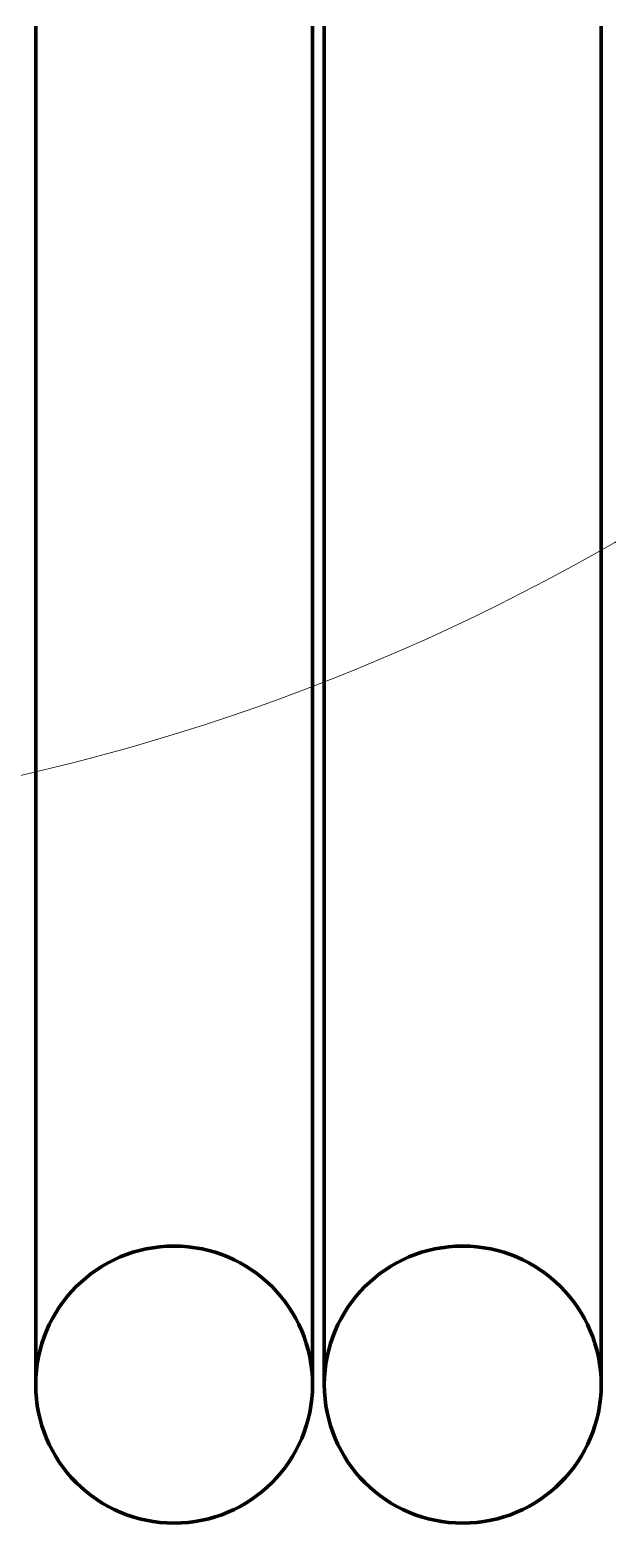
# Model space of a CAD drawing. Header units: millimetres. Extents: x 0 to 2382, y 0 to 420.
# Drawn here: x 267.76 to 272.66, y 214.5 to 227.17 of the extents above; entities that cross this region are included whole.
import ezdxf

# ---------------------------------------------------------------- set-up
doc = ezdxf.new("R2010")
doc.units = ezdxf.units.MM
doc.linetypes.add('IRAM-E-TRAZOS', pattern=[5, 4, -1])
for name, color, linetype, lineweight in [('01-VISIBLE', 7, 'CONTINUOUS', 70), ('02-OCULTA', 4, 'IRAM-E-TRAZOS', 35), ('08-FINA', 5, 'CONTINUOUS', 18)]:
    doc.layers.add(name, color=color, linetype=linetype, lineweight=lineweight)

msp = doc.modelspace()

# ---------------------------------------------------------------- linework, layer by layer
at = {"layer": '01-VISIBLE'}
for points in [[(267.812, 227.197), (267.812, 227.147), (267.812, 227.096), (267.812, 227.046), (267.812, 226.996), (267.812, 226.946), (267.812, 226.896), (267.812, 226.846), (267.812, 226.796), (267.812, 226.746), (267.812, 226.696), (267.812, 226.646), (267.812, 226.595), (267.812, 226.545), (267.812, 226.495), (267.812, 226.445), (267.812, 226.395), (267.812, 226.345), (267.812, 226.295), (267.812, 226.245), (267.812, 226.195), (267.812, 226.145), (267.812, 226.095), (267.812, 226.044), (267.812, 225.994), (267.812, 225.944), (267.812, 225.894), (267.812, 225.844), (267.812, 225.794), (267.812, 225.744), (267.812, 225.694), (267.812, 225.644), (267.812, 225.594), (267.812, 225.544), (267.812, 225.493), (267.812, 225.443), (267.812, 225.393), (267.812, 225.343), (267.812, 225.293), (267.812, 225.243), (267.812, 225.193), (267.812, 225.143), (267.812, 225.093), (267.812, 225.043), (267.812, 224.992), (267.812, 224.942), (267.812, 224.892), (267.812, 224.842), (267.812, 224.792), (267.812, 224.742), (267.812, 224.692), (267.812, 224.642), (267.812, 224.592), (267.812, 224.542), (267.812, 224.492), (267.812, 224.441), (267.812, 224.391), (267.812, 224.341), (267.812, 224.291), (267.812, 224.241), (267.812, 224.191), (267.812, 224.141), (267.812, 224.091), (267.812, 224.041), (267.812, 223.991), (267.812, 223.941), (267.812, 223.89), (267.812, 223.84), (267.812, 223.79), (267.812, 223.74), (267.812, 223.69), (267.812, 223.64), (267.812, 223.59), (267.812, 223.54), (267.812, 223.49), (267.812, 223.44), (267.812, 223.389), (267.812, 223.339), (267.812, 223.289), (267.812, 223.239), (267.812, 223.189), (267.812, 223.139), (267.812, 223.089), (267.812, 223.039), (267.812, 222.989), (267.812, 222.939), (267.812, 222.889), (267.812, 222.838), (267.812, 222.788), (267.812, 222.738), (267.812, 222.688), (267.812, 222.638), (267.812, 222.588), (267.812, 222.538), (267.812, 222.488), (267.812, 222.438), (267.812, 222.388), (267.812, 222.337), (267.812, 222.287), (267.812, 222.237), (267.812, 222.187), (267.812, 222.137), (267.812, 222.087), (267.812, 222.037), (267.812, 221.987), (267.812, 221.937), (267.812, 221.887), (267.812, 221.837), (267.812, 221.786), (267.812, 221.736), (267.812, 221.686), (267.812, 221.636), (267.812, 221.586), (267.812, 221.536), (267.812, 221.486), (267.812, 221.436), (267.812, 221.386), (267.812, 221.336), (267.812, 221.286), (267.812, 221.235), (267.812, 221.185), (267.812, 221.135), (267.812, 221.085), (267.812, 221.035), (267.812, 220.985), (267.812, 220.935), (267.812, 220.885), (267.812, 220.835), (267.812, 220.785), (267.812, 220.734), (267.812, 220.684), (267.812, 220.634), (267.812, 220.584), (267.812, 220.534), (267.812, 220.484), (267.812, 220.434), (267.812, 220.384), (267.812, 220.334), (267.812, 220.284), (267.812, 220.234), (267.812, 220.183), (267.812, 220.133), (267.812, 220.083), (267.812, 220.033), (267.812, 219.983), (267.812, 219.933), (267.812, 219.883), (267.812, 219.833), (267.812, 219.783), (267.812, 219.733), (267.812, 219.683), (267.812, 219.632), (267.812, 219.582), (267.812, 219.532), (267.812, 219.482), (267.812, 219.432), (267.812, 219.382), (267.812, 219.332), (267.812, 219.282), (267.812, 219.232), (267.812, 219.182), (267.812, 219.131), (267.812, 219.081), (267.812, 219.031), (267.812, 218.981), (267.812, 218.931), (267.812, 218.881), (267.812, 218.831), (267.812, 218.781), (267.812, 218.731), (267.812, 218.681), (267.812, 218.631), (267.812, 218.58), (267.812, 218.53), (267.812, 218.48), (267.812, 218.43), (267.812, 218.38), (267.812, 218.33), (267.812, 218.28), (267.812, 218.23), (267.812, 218.18), (267.812, 218.13), (267.812, 218.08), (267.812, 218.029), (267.812, 217.979), (267.812, 217.929), (267.812, 217.879), (267.812, 217.829), (267.812, 217.779), (267.812, 217.729), (267.812, 217.679), (267.812, 217.629), (267.812, 217.579), (267.812, 217.528), (267.812, 217.478), (267.812, 217.428), (267.812, 217.378), (267.812, 217.328), (267.812, 217.278), (267.812, 217.228), (267.812, 217.178), (267.812, 217.128), (267.812, 217.078), (267.812, 217.028), (267.812, 216.977), (267.812, 216.927), (267.812, 216.877), (267.812, 216.827), (267.812, 216.777), (267.812, 216.727), (267.812, 216.677), (267.812, 216.627), (267.812, 216.577), (267.812, 216.527), (267.812, 216.477), (267.812, 216.426), (267.812, 216.376), (267.812, 216.326), (267.812, 216.276), (267.812, 216.226), (267.812, 216.176), (267.812, 216.126), (267.812, 216.076), (267.812, 216.026), (267.812, 215.976), (267.812, 215.925), (267.812, 215.875), (267.812, 215.825), (267.812, 215.775), (267.812, 215.725), (267.812, 215.675)], [(270.162, 227.197), (270.162, 227.147), (270.162, 227.096), (270.162, 227.046), (270.162, 226.996), (270.162, 226.946), (270.162, 226.896), (270.162, 226.846), (270.162, 226.796), (270.162, 226.746), (270.162, 226.696), (270.162, 226.646), (270.162, 226.595), (270.162, 226.545), (270.162, 226.495), (270.162, 226.445), (270.162, 226.395), (270.162, 226.345), (270.162, 226.295), (270.162, 226.245), (270.162, 226.195), (270.162, 226.145), (270.162, 226.095), (270.162, 226.044), (270.162, 225.994), (270.162, 225.944), (270.162, 225.894), (270.162, 225.844), (270.162, 225.794), (270.162, 225.744), (270.162, 225.694), (270.162, 225.644), (270.162, 225.594), (270.162, 225.544), (270.162, 225.493), (270.162, 225.443), (270.162, 225.393), (270.162, 225.343), (270.162, 225.293), (270.162, 225.243), (270.162, 225.193), (270.162, 225.143), (270.162, 225.093), (270.162, 225.043), (270.162, 224.992), (270.162, 224.942), (270.162, 224.892), (270.162, 224.842), (270.162, 224.792), (270.162, 224.742), (270.162, 224.692), (270.162, 224.642), (270.162, 224.592), (270.162, 224.542), (270.162, 224.492), (270.162, 224.441), (270.162, 224.391), (270.162, 224.341), (270.162, 224.291), (270.162, 224.241), (270.162, 224.191), (270.162, 224.141), (270.162, 224.091), (270.162, 224.041), (270.162, 223.991), (270.162, 223.941), (270.162, 223.89), (270.162, 223.84), (270.162, 223.79), (270.162, 223.74), (270.162, 223.69), (270.162, 223.64), (270.162, 223.59), (270.162, 223.54), (270.162, 223.49), (270.162, 223.44), (270.162, 223.389), (270.162, 223.339), (270.162, 223.289), (270.162, 223.239), (270.162, 223.189), (270.162, 223.139), (270.162, 223.089), (270.162, 223.039), (270.162, 222.989), (270.162, 222.939), (270.162, 222.889), (270.162, 222.838), (270.162, 222.788), (270.162, 222.738), (270.162, 222.688), (270.162, 222.638), (270.162, 222.588), (270.162, 222.538), (270.162, 222.488), (270.162, 222.438), (270.162, 222.388), (270.162, 222.337), (270.162, 222.287), (270.162, 222.237), (270.162, 222.187), (270.162, 222.137), (270.162, 222.087), (270.162, 222.037), (270.162, 221.987), (270.162, 221.937), (270.162, 221.887), (270.162, 221.837), (270.162, 221.786), (270.162, 221.736), (270.162, 221.686), (270.162, 221.636), (270.162, 221.586), (270.162, 221.536), (270.162, 221.486), (270.162, 221.436), (270.162, 221.386), (270.162, 221.336), (270.162, 221.286), (270.162, 221.235), (270.162, 221.185), (270.162, 221.135), (270.162, 221.085), (270.162, 221.035), (270.162, 220.985), (270.162, 220.935), (270.162, 220.885), (270.162, 220.835), (270.162, 220.785), (270.162, 220.734), (270.162, 220.684), (270.162, 220.634), (270.162, 220.584), (270.162, 220.534), (270.162, 220.484), (270.162, 220.434), (270.162, 220.384), (270.162, 220.334), (270.162, 220.284), (270.162, 220.234), (270.162, 220.183), (270.162, 220.133), (270.162, 220.083), (270.162, 220.033), (270.162, 219.983), (270.162, 219.933), (270.162, 219.883), (270.162, 219.833), (270.162, 219.783), (270.162, 219.733), (270.162, 219.683), (270.162, 219.632), (270.162, 219.582), (270.162, 219.532), (270.162, 219.482), (270.162, 219.432), (270.162, 219.382), (270.162, 219.332), (270.162, 219.282), (270.162, 219.232), (270.162, 219.182), (270.162, 219.131), (270.162, 219.081), (270.162, 219.031), (270.162, 218.981), (270.162, 218.931), (270.162, 218.881), (270.162, 218.831), (270.162, 218.781), (270.162, 218.731), (270.162, 218.681), (270.162, 218.631), (270.162, 218.58), (270.162, 218.53), (270.162, 218.48), (270.162, 218.43), (270.162, 218.38), (270.162, 218.33), (270.162, 218.28), (270.162, 218.23), (270.162, 218.18), (270.162, 218.13), (270.162, 218.08), (270.162, 218.029), (270.162, 217.979), (270.162, 217.929), (270.162, 217.879), (270.162, 217.829), (270.162, 217.779), (270.162, 217.729), (270.162, 217.679), (270.162, 217.629), (270.162, 217.579), (270.162, 217.528), (270.162, 217.478), (270.162, 217.428), (270.162, 217.378), (270.162, 217.328), (270.162, 217.278), (270.162, 217.228), (270.162, 217.178), (270.162, 217.128), (270.162, 217.078), (270.162, 217.028), (270.162, 216.977), (270.162, 216.927), (270.162, 216.877), (270.162, 216.827), (270.162, 216.777), (270.162, 216.727), (270.162, 216.677), (270.162, 216.627), (270.162, 216.577), (270.162, 216.527), (270.162, 216.477), (270.162, 216.426), (270.162, 216.376), (270.162, 216.326), (270.162, 216.276), (270.162, 216.226), (270.162, 216.176), (270.162, 216.126), (270.162, 216.076), (270.162, 216.026), (270.162, 215.976), (270.162, 215.925), (270.162, 215.875), (270.162, 215.825), (270.162, 215.775), (270.162, 215.725), (270.162, 215.675)], [(270.262, 227.197), (270.262, 227.147), (270.262, 227.096), (270.262, 227.046), (270.262, 226.996), (270.262, 226.946), (270.262, 226.896), (270.262, 226.846), (270.262, 226.796), (270.262, 226.746), (270.262, 226.696), (270.262, 226.646), (270.262, 226.595), (270.262, 226.545), (270.262, 226.495), (270.262, 226.445), (270.262, 226.395), (270.262, 226.345), (270.262, 226.295), (270.262, 226.245), (270.262, 226.195), (270.262, 226.145), (270.262, 226.095), (270.262, 226.044), (270.262, 225.994), (270.262, 225.944), (270.262, 225.894), (270.262, 225.844), (270.262, 225.794), (270.262, 225.744), (270.262, 225.694), (270.262, 225.644), (270.262, 225.594), (270.262, 225.544), (270.262, 225.493), (270.262, 225.443), (270.262, 225.393), (270.262, 225.343), (270.262, 225.293), (270.262, 225.243), (270.262, 225.193), (270.262, 225.143), (270.262, 225.093), (270.262, 225.043), (270.262, 224.992), (270.262, 224.942), (270.262, 224.892), (270.262, 224.842), (270.262, 224.792), (270.262, 224.742), (270.262, 224.692), (270.262, 224.642), (270.262, 224.592), (270.262, 224.542), (270.262, 224.492), (270.262, 224.441), (270.262, 224.391), (270.262, 224.341), (270.262, 224.291), (270.262, 224.241), (270.262, 224.191), (270.262, 224.141), (270.262, 224.091), (270.262, 224.041), (270.262, 223.991), (270.262, 223.941), (270.262, 223.89), (270.262, 223.84), (270.262, 223.79), (270.262, 223.74), (270.262, 223.69), (270.262, 223.64), (270.262, 223.59), (270.262, 223.54), (270.262, 223.49), (270.262, 223.44), (270.262, 223.389), (270.262, 223.339), (270.262, 223.289), (270.262, 223.239), (270.262, 223.189), (270.262, 223.139), (270.262, 223.089), (270.262, 223.039), (270.262, 222.989), (270.262, 222.939), (270.262, 222.889), (270.262, 222.838), (270.262, 222.788), (270.262, 222.738), (270.262, 222.688), (270.262, 222.638), (270.262, 222.588), (270.262, 222.538), (270.262, 222.488), (270.262, 222.438), (270.262, 222.388), (270.262, 222.337), (270.262, 222.287), (270.262, 222.237), (270.262, 222.187), (270.262, 222.137), (270.262, 222.087), (270.262, 222.037), (270.262, 221.987), (270.262, 221.937), (270.262, 221.887), (270.262, 221.837), (270.262, 221.786), (270.262, 221.736), (270.262, 221.686), (270.262, 221.636), (270.262, 221.586), (270.262, 221.536), (270.262, 221.486), (270.262, 221.436), (270.262, 221.386), (270.262, 221.336), (270.262, 221.286), (270.262, 221.235), (270.262, 221.185), (270.262, 221.135), (270.262, 221.085), (270.262, 221.035), (270.262, 220.985), (270.262, 220.935), (270.262, 220.885), (270.262, 220.835), (270.262, 220.785), (270.262, 220.734), (270.262, 220.684), (270.262, 220.634), (270.262, 220.584), (270.262, 220.534), (270.262, 220.484), (270.262, 220.434), (270.262, 220.384), (270.262, 220.334), (270.262, 220.284), (270.262, 220.234), (270.262, 220.183), (270.262, 220.133), (270.262, 220.083), (270.262, 220.033), (270.262, 219.983), (270.262, 219.933), (270.262, 219.883), (270.262, 219.833), (270.262, 219.783), (270.262, 219.733), (270.262, 219.683), (270.262, 219.632), (270.262, 219.582), (270.262, 219.532), (270.262, 219.482), (270.262, 219.432), (270.262, 219.382), (270.262, 219.332), (270.262, 219.282), (270.262, 219.232), (270.262, 219.182), (270.262, 219.131), (270.262, 219.081), (270.262, 219.031), (270.262, 218.981), (270.262, 218.931), (270.262, 218.881), (270.262, 218.831), (270.262, 218.781), (270.262, 218.731), (270.262, 218.681), (270.262, 218.631), (270.262, 218.58), (270.262, 218.53), (270.262, 218.48), (270.262, 218.43), (270.262, 218.38), (270.262, 218.33), (270.262, 218.28), (270.262, 218.23), (270.262, 218.18), (270.262, 218.13), (270.262, 218.08), (270.262, 218.029), (270.262, 217.979), (270.262, 217.929), (270.262, 217.879), (270.262, 217.829), (270.262, 217.779), (270.262, 217.729), (270.262, 217.679), (270.262, 217.629), (270.262, 217.579), (270.262, 217.528), (270.262, 217.478), (270.262, 217.428), (270.262, 217.378), (270.262, 217.328), (270.262, 217.278), (270.262, 217.228), (270.262, 217.178), (270.262, 217.128), (270.262, 217.078), (270.262, 217.028), (270.262, 216.977), (270.262, 216.927), (270.262, 216.877), (270.262, 216.827), (270.262, 216.777), (270.262, 216.727), (270.262, 216.677), (270.262, 216.627), (270.262, 216.577), (270.262, 216.527), (270.262, 216.477), (270.262, 216.426), (270.262, 216.376), (270.262, 216.326), (270.262, 216.276), (270.262, 216.226), (270.262, 216.176), (270.262, 216.126), (270.262, 216.076), (270.262, 216.026), (270.262, 215.976), (270.262, 215.925), (270.262, 215.875), (270.262, 215.825), (270.262, 215.775), (270.262, 215.725), (270.262, 215.675)], [(272.612, 227.197), (272.612, 227.147), (272.612, 227.096), (272.612, 227.046), (272.612, 226.996), (272.612, 226.946), (272.612, 226.896), (272.612, 226.846), (272.612, 226.796), (272.612, 226.746), (272.612, 226.696), (272.612, 226.646), (272.612, 226.595), (272.612, 226.545), (272.612, 226.495), (272.612, 226.445), (272.612, 226.395), (272.612, 226.345), (272.612, 226.295), (272.612, 226.245), (272.612, 226.195), (272.612, 226.145), (272.612, 226.095), (272.612, 226.044), (272.612, 225.994), (272.612, 225.944), (272.612, 225.894), (272.612, 225.844), (272.612, 225.794), (272.612, 225.744), (272.612, 225.694), (272.612, 225.644), (272.612, 225.594), (272.612, 225.544), (272.612, 225.493), (272.612, 225.443), (272.612, 225.393), (272.612, 225.343), (272.612, 225.293), (272.612, 225.243), (272.612, 225.193), (272.612, 225.143), (272.612, 225.093), (272.612, 225.043), (272.612, 224.992), (272.612, 224.942), (272.612, 224.892), (272.612, 224.842), (272.612, 224.792), (272.612, 224.742), (272.612, 224.692), (272.612, 224.642), (272.612, 224.592), (272.612, 224.542), (272.612, 224.492), (272.612, 224.441), (272.612, 224.391), (272.612, 224.341), (272.612, 224.291), (272.612, 224.241), (272.612, 224.191), (272.612, 224.141), (272.612, 224.091), (272.612, 224.041), (272.612, 223.991), (272.612, 223.941), (272.612, 223.89), (272.612, 223.84), (272.612, 223.79), (272.612, 223.74), (272.612, 223.69), (272.612, 223.64), (272.612, 223.59), (272.612, 223.54), (272.612, 223.49), (272.612, 223.44), (272.612, 223.389), (272.612, 223.339), (272.612, 223.289), (272.612, 223.239), (272.612, 223.189), (272.612, 223.139), (272.612, 223.089), (272.612, 223.039), (272.612, 222.989), (272.612, 222.939), (272.612, 222.889), (272.612, 222.838), (272.612, 222.788), (272.612, 222.738), (272.612, 222.688), (272.612, 222.638), (272.612, 222.588), (272.612, 222.538), (272.612, 222.488), (272.612, 222.438), (272.612, 222.388), (272.612, 222.337), (272.612, 222.287), (272.612, 222.237), (272.612, 222.187), (272.612, 222.137), (272.612, 222.087), (272.612, 222.037), (272.612, 221.987), (272.612, 221.937), (272.612, 221.887), (272.612, 221.837), (272.612, 221.786), (272.612, 221.736), (272.612, 221.686), (272.612, 221.636), (272.612, 221.586), (272.612, 221.536), (272.612, 221.486), (272.612, 221.436), (272.612, 221.386), (272.612, 221.336), (272.612, 221.286), (272.612, 221.235), (272.612, 221.185), (272.612, 221.135), (272.612, 221.085), (272.612, 221.035), (272.612, 220.985), (272.612, 220.935), (272.612, 220.885), (272.612, 220.835), (272.612, 220.785), (272.612, 220.734), (272.612, 220.684), (272.612, 220.634), (272.612, 220.584), (272.612, 220.534), (272.612, 220.484), (272.612, 220.434), (272.612, 220.384), (272.612, 220.334), (272.612, 220.284), (272.612, 220.234), (272.612, 220.183), (272.612, 220.133), (272.612, 220.083), (272.612, 220.033), (272.612, 219.983), (272.612, 219.933), (272.612, 219.883), (272.612, 219.833), (272.612, 219.783), (272.612, 219.733), (272.612, 219.683), (272.612, 219.632), (272.612, 219.582), (272.612, 219.532), (272.612, 219.482), (272.612, 219.432), (272.612, 219.382), (272.612, 219.332), (272.612, 219.282), (272.612, 219.232), (272.612, 219.182), (272.612, 219.131), (272.612, 219.081), (272.612, 219.031), (272.612, 218.981), (272.612, 218.931), (272.612, 218.881), (272.612, 218.831), (272.612, 218.781), (272.612, 218.731), (272.612, 218.681), (272.612, 218.631), (272.612, 218.58), (272.612, 218.53), (272.612, 218.48), (272.612, 218.43), (272.612, 218.38), (272.612, 218.33), (272.612, 218.28), (272.612, 218.23), (272.612, 218.18), (272.612, 218.13), (272.612, 218.08), (272.612, 218.029), (272.612, 217.979), (272.612, 217.929), (272.612, 217.879), (272.612, 217.829), (272.612, 217.779), (272.612, 217.729), (272.612, 217.679), (272.612, 217.629), (272.612, 217.579), (272.612, 217.528), (272.612, 217.478), (272.612, 217.428), (272.612, 217.378), (272.612, 217.328), (272.612, 217.278), (272.612, 217.228), (272.612, 217.178), (272.612, 217.128), (272.612, 217.078), (272.612, 217.028), (272.612, 216.977), (272.612, 216.927), (272.612, 216.877), (272.612, 216.827), (272.612, 216.777), (272.612, 216.727), (272.612, 216.677), (272.612, 216.627), (272.612, 216.577), (272.612, 216.527), (272.612, 216.477), (272.612, 216.426), (272.612, 216.376), (272.612, 216.326), (272.612, 216.276), (272.612, 216.226), (272.612, 216.176), (272.612, 216.126), (272.612, 216.076), (272.612, 216.026), (272.612, 215.976), (272.612, 215.925), (272.612, 215.875), (272.612, 215.825), (272.612, 215.775), (272.612, 215.725), (272.612, 215.675)]]:
    msp.add_lwpolyline(points, dxfattribs=at)
for centre, start, end in [((268.987, 215.675), 90, 180), ((268.987, 215.675), 0, 90), ((271.437, 215.675), 90, 180), ((271.437, 215.675), 0, 90), ((268.987, 215.675), -180, -90), ((268.987, 215.675), 180, 0), ((268.987, 215.675), -90, 0), ((271.437, 215.675), -180, -90), ((271.437, 215.675), 180, 0), ((271.437, 215.675), -90, 0)]:
    msp.add_arc(centre, 1.175, start, end, dxfattribs=at)
at = {"layer": '02-OCULTA'}
for points in [[(267.812, 227.197), (267.812, 227.147), (267.812, 227.096), (267.812, 227.046), (267.812, 226.996), (267.812, 226.946), (267.812, 226.896), (267.812, 226.846), (267.812, 226.796), (267.812, 226.746), (267.812, 226.696), (267.812, 226.646), (267.812, 226.595), (267.812, 226.545), (267.812, 226.495), (267.812, 226.445), (267.812, 226.395), (267.812, 226.345), (267.812, 226.295), (267.812, 226.245), (267.812, 226.195), (267.812, 226.145), (267.812, 226.095), (267.812, 226.044), (267.812, 225.994), (267.812, 225.944), (267.812, 225.894), (267.812, 225.844), (267.812, 225.794), (267.812, 225.744), (267.812, 225.694), (267.812, 225.644), (267.812, 225.594), (267.812, 225.544), (267.812, 225.493), (267.812, 225.443), (267.812, 225.393), (267.812, 225.343), (267.812, 225.293), (267.812, 225.243), (267.812, 225.193), (267.812, 225.143), (267.812, 225.093), (267.812, 225.043), (267.812, 224.992), (267.812, 224.942), (267.812, 224.892), (267.812, 224.842), (267.812, 224.792), (267.812, 224.742), (267.812, 224.692), (267.812, 224.642), (267.812, 224.592), (267.812, 224.542), (267.812, 224.492), (267.812, 224.441), (267.812, 224.391), (267.812, 224.341), (267.812, 224.291), (267.812, 224.241), (267.812, 224.191), (267.812, 224.141), (267.812, 224.091), (267.812, 224.041), (267.812, 223.991), (267.812, 223.941), (267.812, 223.89), (267.812, 223.84), (267.812, 223.79), (267.812, 223.74), (267.812, 223.69), (267.812, 223.64), (267.812, 223.59), (267.812, 223.54), (267.812, 223.49), (267.812, 223.44), (267.812, 223.389), (267.812, 223.339), (267.812, 223.289), (267.812, 223.239), (267.812, 223.189), (267.812, 223.139), (267.812, 223.089), (267.812, 223.039), (267.812, 222.989), (267.812, 222.939), (267.812, 222.889), (267.812, 222.838), (267.812, 222.788), (267.812, 222.738), (267.812, 222.688), (267.812, 222.638), (267.812, 222.588), (267.812, 222.538), (267.812, 222.488), (267.812, 222.438), (267.812, 222.388), (267.812, 222.337), (267.812, 222.287), (267.812, 222.237), (267.812, 222.187), (267.812, 222.137), (267.812, 222.087), (267.812, 222.037), (267.812, 221.987), (267.812, 221.937), (267.812, 221.887), (267.812, 221.837), (267.812, 221.786), (267.812, 221.736), (267.812, 221.686), (267.812, 221.636), (267.812, 221.586), (267.812, 221.536), (267.812, 221.486), (267.812, 221.436), (267.812, 221.386), (267.812, 221.336), (267.812, 221.286), (267.812, 221.235), (267.812, 221.185), (267.812, 221.135), (267.812, 221.085), (267.812, 221.035), (267.812, 220.985), (267.812, 220.935), (267.812, 220.885), (267.812, 220.835), (267.812, 220.785), (267.812, 220.734), (267.812, 220.684), (267.812, 220.634), (267.812, 220.584), (267.812, 220.534), (267.812, 220.484), (267.812, 220.434), (267.812, 220.384), (267.812, 220.334), (267.812, 220.284), (267.812, 220.234), (267.812, 220.183), (267.812, 220.133), (267.812, 220.083), (267.812, 220.033), (267.812, 219.983), (267.812, 219.933), (267.812, 219.883), (267.812, 219.833), (267.812, 219.783), (267.812, 219.733), (267.812, 219.683), (267.812, 219.632), (267.812, 219.582), (267.812, 219.532), (267.812, 219.482), (267.812, 219.432), (267.812, 219.382), (267.812, 219.332), (267.812, 219.282), (267.812, 219.232), (267.812, 219.182), (267.812, 219.131), (267.812, 219.081), (267.812, 219.031), (267.812, 218.981), (267.812, 218.931), (267.812, 218.881), (267.812, 218.831), (267.812, 218.781), (267.812, 218.731), (267.812, 218.681), (267.812, 218.631), (267.812, 218.58), (267.812, 218.53), (267.812, 218.48), (267.812, 218.43), (267.812, 218.38), (267.812, 218.33), (267.812, 218.28), (267.812, 218.23), (267.812, 218.18), (267.812, 218.13), (267.812, 218.08), (267.812, 218.029), (267.812, 217.979), (267.812, 217.929), (267.812, 217.879), (267.812, 217.829), (267.812, 217.779), (267.812, 217.729), (267.812, 217.679), (267.812, 217.629), (267.812, 217.579), (267.812, 217.528), (267.812, 217.478), (267.812, 217.428), (267.812, 217.378), (267.812, 217.328), (267.812, 217.278), (267.812, 217.228), (267.812, 217.178), (267.812, 217.128), (267.812, 217.078), (267.812, 217.028), (267.812, 216.977), (267.812, 216.927), (267.812, 216.877), (267.812, 216.827), (267.812, 216.777), (267.812, 216.727), (267.812, 216.677), (267.812, 216.627), (267.812, 216.577), (267.812, 216.527), (267.812, 216.477), (267.812, 216.426), (267.812, 216.376), (267.812, 216.326), (267.812, 216.276), (267.812, 216.226), (267.812, 216.176), (267.812, 216.126), (267.812, 216.076), (267.812, 216.026), (267.812, 215.976), (267.812, 215.925), (267.812, 215.875), (267.812, 215.825), (267.812, 215.775), (267.812, 215.725), (267.812, 215.675)], [(270.162, 227.197), (270.162, 227.147), (270.162, 227.096), (270.162, 227.046), (270.162, 226.996), (270.162, 226.946), (270.162, 226.896), (270.162, 226.846), (270.162, 226.796), (270.162, 226.746), (270.162, 226.696), (270.162, 226.646), (270.162, 226.595), (270.162, 226.545), (270.162, 226.495), (270.162, 226.445), (270.162, 226.395), (270.162, 226.345), (270.162, 226.295), (270.162, 226.245), (270.162, 226.195), (270.162, 226.145), (270.162, 226.095), (270.162, 226.044), (270.162, 225.994), (270.162, 225.944), (270.162, 225.894), (270.162, 225.844), (270.162, 225.794), (270.162, 225.744), (270.162, 225.694), (270.162, 225.644), (270.162, 225.594), (270.162, 225.544), (270.162, 225.493), (270.162, 225.443), (270.162, 225.393), (270.162, 225.343), (270.162, 225.293), (270.162, 225.243), (270.162, 225.193), (270.162, 225.143), (270.162, 225.093), (270.162, 225.043), (270.162, 224.992), (270.162, 224.942), (270.162, 224.892), (270.162, 224.842), (270.162, 224.792), (270.162, 224.742), (270.162, 224.692), (270.162, 224.642), (270.162, 224.592), (270.162, 224.542), (270.162, 224.492), (270.162, 224.441), (270.162, 224.391), (270.162, 224.341), (270.162, 224.291), (270.162, 224.241), (270.162, 224.191), (270.162, 224.141), (270.162, 224.091), (270.162, 224.041), (270.162, 223.991), (270.162, 223.941), (270.162, 223.89), (270.162, 223.84), (270.162, 223.79), (270.162, 223.74), (270.162, 223.69), (270.162, 223.64), (270.162, 223.59), (270.162, 223.54), (270.162, 223.49), (270.162, 223.44), (270.162, 223.389), (270.162, 223.339), (270.162, 223.289), (270.162, 223.239), (270.162, 223.189), (270.162, 223.139), (270.162, 223.089), (270.162, 223.039), (270.162, 222.989), (270.162, 222.939), (270.162, 222.889), (270.162, 222.838), (270.162, 222.788), (270.162, 222.738), (270.162, 222.688), (270.162, 222.638), (270.162, 222.588), (270.162, 222.538), (270.162, 222.488), (270.162, 222.438), (270.162, 222.388), (270.162, 222.337), (270.162, 222.287), (270.162, 222.237), (270.162, 222.187), (270.162, 222.137), (270.162, 222.087), (270.162, 222.037), (270.162, 221.987), (270.162, 221.937), (270.162, 221.887), (270.162, 221.837), (270.162, 221.786), (270.162, 221.736), (270.162, 221.686), (270.162, 221.636), (270.162, 221.586), (270.162, 221.536), (270.162, 221.486), (270.162, 221.436), (270.162, 221.386), (270.162, 221.336), (270.162, 221.286), (270.162, 221.235), (270.162, 221.185), (270.162, 221.135), (270.162, 221.085), (270.162, 221.035), (270.162, 220.985), (270.162, 220.935), (270.162, 220.885), (270.162, 220.835), (270.162, 220.785), (270.162, 220.734), (270.162, 220.684), (270.162, 220.634), (270.162, 220.584), (270.162, 220.534), (270.162, 220.484), (270.162, 220.434), (270.162, 220.384), (270.162, 220.334), (270.162, 220.284), (270.162, 220.234), (270.162, 220.183), (270.162, 220.133), (270.162, 220.083), (270.162, 220.033), (270.162, 219.983), (270.162, 219.933), (270.162, 219.883), (270.162, 219.833), (270.162, 219.783), (270.162, 219.733), (270.162, 219.683), (270.162, 219.632), (270.162, 219.582), (270.162, 219.532), (270.162, 219.482), (270.162, 219.432), (270.162, 219.382), (270.162, 219.332), (270.162, 219.282), (270.162, 219.232), (270.162, 219.182), (270.162, 219.131), (270.162, 219.081), (270.162, 219.031), (270.162, 218.981), (270.162, 218.931), (270.162, 218.881), (270.162, 218.831), (270.162, 218.781), (270.162, 218.731), (270.162, 218.681), (270.162, 218.631), (270.162, 218.58), (270.162, 218.53), (270.162, 218.48), (270.162, 218.43), (270.162, 218.38), (270.162, 218.33), (270.162, 218.28), (270.162, 218.23), (270.162, 218.18), (270.162, 218.13), (270.162, 218.08), (270.162, 218.029), (270.162, 217.979), (270.162, 217.929), (270.162, 217.879), (270.162, 217.829), (270.162, 217.779), (270.162, 217.729), (270.162, 217.679), (270.162, 217.629), (270.162, 217.579), (270.162, 217.528), (270.162, 217.478), (270.162, 217.428), (270.162, 217.378), (270.162, 217.328), (270.162, 217.278), (270.162, 217.228), (270.162, 217.178), (270.162, 217.128), (270.162, 217.078), (270.162, 217.028), (270.162, 216.977), (270.162, 216.927), (270.162, 216.877), (270.162, 216.827), (270.162, 216.777), (270.162, 216.727), (270.162, 216.677), (270.162, 216.627), (270.162, 216.577), (270.162, 216.527), (270.162, 216.477), (270.162, 216.426), (270.162, 216.376), (270.162, 216.326), (270.162, 216.276), (270.162, 216.226), (270.162, 216.176), (270.162, 216.126), (270.162, 216.076), (270.162, 216.026), (270.162, 215.976), (270.162, 215.925), (270.162, 215.875), (270.162, 215.825), (270.162, 215.775), (270.162, 215.725), (270.162, 215.675)], [(270.262, 227.197), (270.262, 227.147), (270.262, 227.096), (270.262, 227.046), (270.262, 226.996), (270.262, 226.946), (270.262, 226.896), (270.262, 226.846), (270.262, 226.796), (270.262, 226.746), (270.262, 226.696), (270.262, 226.646), (270.262, 226.595), (270.262, 226.545), (270.262, 226.495), (270.262, 226.445), (270.262, 226.395), (270.262, 226.345), (270.262, 226.295), (270.262, 226.245), (270.262, 226.195), (270.262, 226.145), (270.262, 226.095), (270.262, 226.044), (270.262, 225.994), (270.262, 225.944), (270.262, 225.894), (270.262, 225.844), (270.262, 225.794), (270.262, 225.744), (270.262, 225.694), (270.262, 225.644), (270.262, 225.594), (270.262, 225.544), (270.262, 225.493), (270.262, 225.443), (270.262, 225.393), (270.262, 225.343), (270.262, 225.293), (270.262, 225.243), (270.262, 225.193), (270.262, 225.143), (270.262, 225.093), (270.262, 225.043), (270.262, 224.992), (270.262, 224.942), (270.262, 224.892), (270.262, 224.842), (270.262, 224.792), (270.262, 224.742), (270.262, 224.692), (270.262, 224.642), (270.262, 224.592), (270.262, 224.542), (270.262, 224.492), (270.262, 224.441), (270.262, 224.391), (270.262, 224.341), (270.262, 224.291), (270.262, 224.241), (270.262, 224.191), (270.262, 224.141), (270.262, 224.091), (270.262, 224.041), (270.262, 223.991), (270.262, 223.941), (270.262, 223.89), (270.262, 223.84), (270.262, 223.79), (270.262, 223.74), (270.262, 223.69), (270.262, 223.64), (270.262, 223.59), (270.262, 223.54), (270.262, 223.49), (270.262, 223.44), (270.262, 223.389), (270.262, 223.339), (270.262, 223.289), (270.262, 223.239), (270.262, 223.189), (270.262, 223.139), (270.262, 223.089), (270.262, 223.039), (270.262, 222.989), (270.262, 222.939), (270.262, 222.889), (270.262, 222.838), (270.262, 222.788), (270.262, 222.738), (270.262, 222.688), (270.262, 222.638), (270.262, 222.588), (270.262, 222.538), (270.262, 222.488), (270.262, 222.438), (270.262, 222.388), (270.262, 222.337), (270.262, 222.287), (270.262, 222.237), (270.262, 222.187), (270.262, 222.137), (270.262, 222.087), (270.262, 222.037), (270.262, 221.987), (270.262, 221.937), (270.262, 221.887), (270.262, 221.837), (270.262, 221.786), (270.262, 221.736), (270.262, 221.686), (270.262, 221.636), (270.262, 221.586), (270.262, 221.536), (270.262, 221.486), (270.262, 221.436), (270.262, 221.386), (270.262, 221.336), (270.262, 221.286), (270.262, 221.235), (270.262, 221.185), (270.262, 221.135), (270.262, 221.085), (270.262, 221.035), (270.262, 220.985), (270.262, 220.935), (270.262, 220.885), (270.262, 220.835), (270.262, 220.785), (270.262, 220.734), (270.262, 220.684), (270.262, 220.634), (270.262, 220.584), (270.262, 220.534), (270.262, 220.484), (270.262, 220.434), (270.262, 220.384), (270.262, 220.334), (270.262, 220.284), (270.262, 220.234), (270.262, 220.183), (270.262, 220.133), (270.262, 220.083), (270.262, 220.033), (270.262, 219.983), (270.262, 219.933), (270.262, 219.883), (270.262, 219.833), (270.262, 219.783), (270.262, 219.733), (270.262, 219.683), (270.262, 219.632), (270.262, 219.582), (270.262, 219.532), (270.262, 219.482), (270.262, 219.432), (270.262, 219.382), (270.262, 219.332), (270.262, 219.282), (270.262, 219.232), (270.262, 219.182), (270.262, 219.131), (270.262, 219.081), (270.262, 219.031), (270.262, 218.981), (270.262, 218.931), (270.262, 218.881), (270.262, 218.831), (270.262, 218.781), (270.262, 218.731), (270.262, 218.681), (270.262, 218.631), (270.262, 218.58), (270.262, 218.53), (270.262, 218.48), (270.262, 218.43), (270.262, 218.38), (270.262, 218.33), (270.262, 218.28), (270.262, 218.23), (270.262, 218.18), (270.262, 218.13), (270.262, 218.08), (270.262, 218.029), (270.262, 217.979), (270.262, 217.929), (270.262, 217.879), (270.262, 217.829), (270.262, 217.779), (270.262, 217.729), (270.262, 217.679), (270.262, 217.629), (270.262, 217.579), (270.262, 217.528), (270.262, 217.478), (270.262, 217.428), (270.262, 217.378), (270.262, 217.328), (270.262, 217.278), (270.262, 217.228), (270.262, 217.178), (270.262, 217.128), (270.262, 217.078), (270.262, 217.028), (270.262, 216.977), (270.262, 216.927), (270.262, 216.877), (270.262, 216.827), (270.262, 216.777), (270.262, 216.727), (270.262, 216.677), (270.262, 216.627), (270.262, 216.577), (270.262, 216.527), (270.262, 216.477), (270.262, 216.426), (270.262, 216.376), (270.262, 216.326), (270.262, 216.276), (270.262, 216.226), (270.262, 216.176), (270.262, 216.126), (270.262, 216.076), (270.262, 216.026), (270.262, 215.976), (270.262, 215.925), (270.262, 215.875), (270.262, 215.825), (270.262, 215.775), (270.262, 215.725), (270.262, 215.675)], [(272.612, 227.197), (272.612, 227.147), (272.612, 227.096), (272.612, 227.046), (272.612, 226.996), (272.612, 226.946), (272.612, 226.896), (272.612, 226.846), (272.612, 226.796), (272.612, 226.746), (272.612, 226.696), (272.612, 226.646), (272.612, 226.595), (272.612, 226.545), (272.612, 226.495), (272.612, 226.445), (272.612, 226.395), (272.612, 226.345), (272.612, 226.295), (272.612, 226.245), (272.612, 226.195), (272.612, 226.145), (272.612, 226.095), (272.612, 226.044), (272.612, 225.994), (272.612, 225.944), (272.612, 225.894), (272.612, 225.844), (272.612, 225.794), (272.612, 225.744), (272.612, 225.694), (272.612, 225.644), (272.612, 225.594), (272.612, 225.544), (272.612, 225.493), (272.612, 225.443), (272.612, 225.393), (272.612, 225.343), (272.612, 225.293), (272.612, 225.243), (272.612, 225.193), (272.612, 225.143), (272.612, 225.093), (272.612, 225.043), (272.612, 224.992), (272.612, 224.942), (272.612, 224.892), (272.612, 224.842), (272.612, 224.792), (272.612, 224.742), (272.612, 224.692), (272.612, 224.642), (272.612, 224.592), (272.612, 224.542), (272.612, 224.492), (272.612, 224.441), (272.612, 224.391), (272.612, 224.341), (272.612, 224.291), (272.612, 224.241), (272.612, 224.191), (272.612, 224.141), (272.612, 224.091), (272.612, 224.041), (272.612, 223.991), (272.612, 223.941), (272.612, 223.89), (272.612, 223.84), (272.612, 223.79), (272.612, 223.74), (272.612, 223.69), (272.612, 223.64), (272.612, 223.59), (272.612, 223.54), (272.612, 223.49), (272.612, 223.44), (272.612, 223.389), (272.612, 223.339), (272.612, 223.289), (272.612, 223.239), (272.612, 223.189), (272.612, 223.139), (272.612, 223.089), (272.612, 223.039), (272.612, 222.989), (272.612, 222.939), (272.612, 222.889), (272.612, 222.838), (272.612, 222.788), (272.612, 222.738), (272.612, 222.688), (272.612, 222.638), (272.612, 222.588), (272.612, 222.538), (272.612, 222.488), (272.612, 222.438), (272.612, 222.388), (272.612, 222.337), (272.612, 222.287), (272.612, 222.237), (272.612, 222.187), (272.612, 222.137), (272.612, 222.087), (272.612, 222.037), (272.612, 221.987), (272.612, 221.937), (272.612, 221.887), (272.612, 221.837), (272.612, 221.786), (272.612, 221.736), (272.612, 221.686), (272.612, 221.636), (272.612, 221.586), (272.612, 221.536), (272.612, 221.486), (272.612, 221.436), (272.612, 221.386), (272.612, 221.336), (272.612, 221.286), (272.612, 221.235), (272.612, 221.185), (272.612, 221.135), (272.612, 221.085), (272.612, 221.035), (272.612, 220.985), (272.612, 220.935), (272.612, 220.885), (272.612, 220.835), (272.612, 220.785), (272.612, 220.734), (272.612, 220.684), (272.612, 220.634), (272.612, 220.584), (272.612, 220.534), (272.612, 220.484), (272.612, 220.434), (272.612, 220.384), (272.612, 220.334), (272.612, 220.284), (272.612, 220.234), (272.612, 220.183), (272.612, 220.133), (272.612, 220.083), (272.612, 220.033), (272.612, 219.983), (272.612, 219.933), (272.612, 219.883), (272.612, 219.833), (272.612, 219.783), (272.612, 219.733), (272.612, 219.683), (272.612, 219.632), (272.612, 219.582), (272.612, 219.532), (272.612, 219.482), (272.612, 219.432), (272.612, 219.382), (272.612, 219.332), (272.612, 219.282), (272.612, 219.232), (272.612, 219.182), (272.612, 219.131), (272.612, 219.081), (272.612, 219.031), (272.612, 218.981), (272.612, 218.931), (272.612, 218.881), (272.612, 218.831), (272.612, 218.781), (272.612, 218.731), (272.612, 218.681), (272.612, 218.631), (272.612, 218.58), (272.612, 218.53), (272.612, 218.48), (272.612, 218.43), (272.612, 218.38), (272.612, 218.33), (272.612, 218.28), (272.612, 218.23), (272.612, 218.18), (272.612, 218.13), (272.612, 218.08), (272.612, 218.029), (272.612, 217.979), (272.612, 217.929), (272.612, 217.879), (272.612, 217.829), (272.612, 217.779), (272.612, 217.729), (272.612, 217.679), (272.612, 217.629), (272.612, 217.579), (272.612, 217.528), (272.612, 217.478), (272.612, 217.428), (272.612, 217.378), (272.612, 217.328), (272.612, 217.278), (272.612, 217.228), (272.612, 217.178), (272.612, 217.128), (272.612, 217.078), (272.612, 217.028), (272.612, 216.977), (272.612, 216.927), (272.612, 216.877), (272.612, 216.827), (272.612, 216.777), (272.612, 216.727), (272.612, 216.677), (272.612, 216.627), (272.612, 216.577), (272.612, 216.527), (272.612, 216.477), (272.612, 216.426), (272.612, 216.376), (272.612, 216.326), (272.612, 216.276), (272.612, 216.226), (272.612, 216.176), (272.612, 216.126), (272.612, 216.076), (272.612, 216.026), (272.612, 215.976), (272.612, 215.925), (272.612, 215.875), (272.612, 215.825), (272.612, 215.775), (272.612, 215.725), (272.612, 215.675)]]:
    msp.add_lwpolyline(points, dxfattribs=at)
for centre, start, end in [((268.987, 215.675), 90, -180), ((268.987, 215.675), 0, 90), ((271.437, 215.675), 90, -180), ((271.437, 215.675), 0, 90)]:
    msp.add_arc(centre, 1.175, start, end, dxfattribs=at)
at = {"layer": '08-FINA'}
msp.add_circle((263.56, 238.795), 18.417, dxfattribs=at)

doc.saveas('drawing.dxf')
